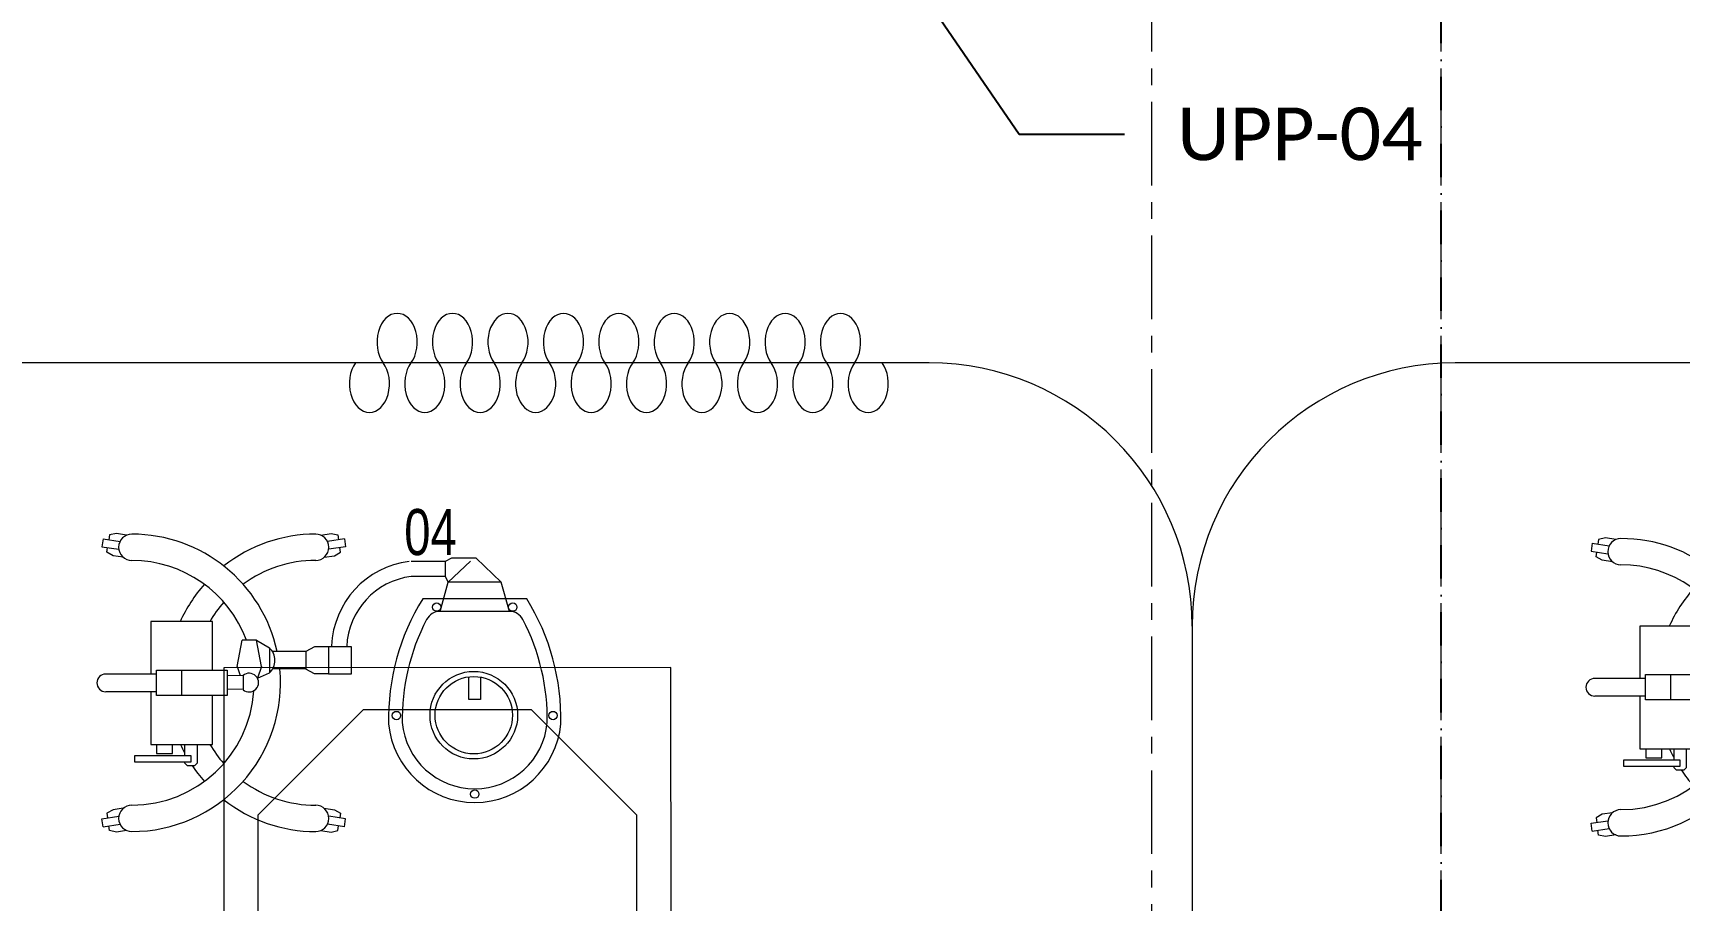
# Model space of a CAD drawing. Header units: millimetres. Extents: x 26027 to 581921, y 7230 to 233891.
# Drawn here: x 478123 to 481251, y 138740 to 140387 of the extents above; entities that cross this region are included whole.
import ezdxf
from ezdxf import colors
from ezdxf.entities.mleader import LeaderData, LeaderLine
from ezdxf.math import Vec2, Vec3

# ---------------------------------------------------------------- set-up
doc = ezdxf.new("R2010")
doc.units = ezdxf.units.MM
doc.header["$LTSCALE"] = 5
doc.linetypes.add('CENTER', pattern=[50.8, 31.75, -6.35, 6.35, -6.35])
doc.linetypes.add('DASHDOT', pattern=[25.4, 12.7, -6.35, 0, -6.35])
doc.layers.get('0').update_dxf_attribs({"color": 252})
doc.layers.add('axes', color=252, linetype='Continuous')
doc.layers.add('E-POWR', color=7, linetype='Continuous', lineweight=30, true_color=0x4e7e3e)
doc.layers.add('Medical Equipment and Furniture', color=252, linetype='Continuous', lineweight=0)
doc.layers.add('Medical Equipment and Furniture1', color=252, linetype='Continuous', lineweight=5)
doc.styles.get("Standard").update_dxf_attribs({"font": 'calibri.ttf'})
doc.styles.add('X3G_ENTITY_257CFD', font='swisscl.ttf', dxfattribs={"height": 200})

# ---------------------------------------------------------------- blocks, each defined once
blk = doc.blocks.new('HF16786E-P')
at = {"layer": 'Medical Equipment and Furniture1'}
for p, q in [((0, 0.425), (-2.14, 0.425)), ((-2.14, 0.425), (-2.14, -0.425)), ((-1.86, 0.36), (-2.06, 0.16)), ((-0.28, 0.36), (-1.86, 0.36)), ((-2.06, 0.16), (-2.06, -0.16)), ((-2.06, -0.16), (-1.86, -0.36)), ((-1.86, -0.36), (-0.28, -0.36)), ((-2.14, -0.425), (0, -0.425))]:
    blk.add_line(p, q, dxfattribs=at)
blk = doc.blocks.new('mobile light')
at = {"layer": 'Medical Equipment and Furniture'}
for p, q in [((1885.1, -497.29), (1883.78, -497.56)), ((1887.04, -497.59), (1885.1, -497.29)), ((1923.94, -497.59), (1925.88, -497.29)), ((1925.88, -497.29), (1927.2, -497.56)), ((1882.58, -498.29), (1882.35, -499.8)), ((1882.35, -499.8), (1885.55, -500.28)), ((1882.58, -498.29), (1885.78, -498.78)), ((1883.28, -500.85), (1883.42, -499.96)), ((1883.78, -497.56), (1883.65, -498.45)), ((1928.41, -498.29), (1925.2, -498.78)), ((1928.63, -499.8), (1925.43, -500.28)), ((1927.2, -497.56), (1927.33, -498.45)), ((1927.7, -500.85), (1927.56, -499.96)), ((1928.41, -498.29), (1928.63, -499.8)), ((1884.47, -501.5), (1883.28, -500.85)), ((1886.4, -501.79), (1884.47, -501.5)), ((1924.58, -501.79), (1926.52, -501.5)), ((1926.52, -501.5), (1927.7, -500.85)), ((1947.59, -502.62), (1941.09, -502.62)), ((1948.76, -501.94), (1947.59, -502.62)), ((1947.59, -502.62), (1947.59, -505.45)), ((1948.15, -506.5), (1952.41, -502.55)), ((1953.47, -501.94), (1948.76, -501.94)), ((1958.23, -506.5), (1953.47, -501.94)), ((1947.59, -505.45), (1941.09, -505.45)), ((1946.6, -512.08), (1948.15, -506.5)), ((1947.59, -505.45), (1948.15, -506.5)), ((1958.23, -506.5), (1948.15, -506.5)), ((1959.78, -512.08), (1958.23, -506.5)), ((1963.08, -509.67), (1943.3, -509.67)), ((1959.78, -512.08), (1946.6, -512.08)), ((1908.01, -522.53), (1909, -517.55)), ((1911.69, -517.55), (1909, -517.55)), ((1912.69, -522.53), (1911.69, -517.55)), ((1911.69, -517.55), (1914.17, -518.99)), ((1914.17, -518.99), (1914.17, -523.77)), ((1922.73, -518.8), (1921.08, -519.69)), ((1925.38, -518.8), (1922.73, -518.8)), ((1921.08, -519.69), (1914.74, -519.69)), ((1921.08, -519.69), (1921.08, -523.01)), ((1921.08, -519.69), (1921.08, -523.01)), ((1892.68, -523.97), (1883.05, -523.97)), ((1892.68, -528.06), (1892.68, -523.24)), ((1892.68, -523.24), (1906.16, -523.24)), ((1897.5, -528.06), (1897.5, -523.24)), ((1906.16, -523.24), (1906.16, -528.06)), ((1909.15, -524.25), (1906.16, -524.32)), ((1908.01, -522.53), (1908.62, -524.28)), ((1909.15, -524.25), (1909.15, -526.94)), ((1912.69, -522.53), (1911.9, -524.78)), ((1911.9, -524.78), (1914.17, -523.77)), ((1921.08, -523.01), (1914.77, -523.01)), ((1922.73, -523.93), (1921.08, -523.04)), ((1925.38, -523.93), (1922.73, -523.93)), ((1892.68, -527.34), (1883.05, -527.34)), ((1906.16, -528.06), (1892.68, -528.06)), ((1909.15, -526.94), (1906.16, -526.87)), ((1884.47, -549.77), (1883.28, -550.42)), ((1883.28, -550.42), (1883.42, -551.31)), ((1886.4, -549.48), (1884.47, -549.77)), ((1924.58, -549.48), (1926.52, -549.77)), ((1926.52, -549.77), (1927.7, -550.42)), ((1927.7, -550.42), (1927.56, -551.31)), ((1882.35, -551.47), (1885.55, -550.99)), ((1882.58, -552.98), (1882.35, -551.47)), ((1882.58, -552.98), (1885.78, -552.5)), ((1883.78, -553.71), (1883.65, -552.82)), ((1885.1, -553.98), (1883.78, -553.71)), ((1887.04, -553.69), (1885.1, -553.98)), ((1923.94, -553.69), (1925.88, -553.98)), ((1928.41, -552.98), (1925.2, -552.5)), ((1928.63, -551.47), (1925.43, -550.99)), ((1925.88, -553.98), (1927.2, -553.71)), ((1927.2, -553.71), (1927.33, -552.82)), ((1928.41, -552.98), (1928.63, -551.47))]:
    blk.add_line(p, q, dxfattribs=at)
for points in [[(1903.33, -523.24), (1903.33, -514.02), (1891.61, -514.02), (1891.61, -523.97)], [(1954.27, -524.55), (1954.27, -528.82), (1952.05, -528.82), (1952.05, -524.5)], [(1891.61, -527.34), (1891.61, -537.34), (1903.33, -537.34), (1903.33, -528.06)], [(1892.74, -537.34), (1892.74, -539.04), (1895.76, -539.04), (1895.76, -537.34)], [(1898.05, -537.34), (1898.05, -539.5)], [(1898.05, -540.63), (1898.05, -540.87), (1898.53, -541.35), (1900.02, -541.35), (1900.5, -540.87), (1900.5, -537.34)]]:
    blk.add_lwpolyline(points, dxfattribs=at)
for points in [[(1929.78, -518.8), (1925.38, -518.8), (1925.38, -523.93), (1929.78, -523.93)], [(1899.3, -539.5), (1888.5, -539.5), (1888.5, -540.63), (1899.3, -540.63)]]:
    blk.add_lwpolyline(points, close=True, dxfattribs=at)
for centre, radius in [((1945.96, -511.25), 0.793), ((1960.42, -511.25), 0.793), ((1953.01, -531.79), 8.32), ((1953.01, -531.79), 7.35), ((1938.31, -531.85), 0.793), ((1968.07, -531.85), 0.793), ((1953.19, -546.77), 0.793)]:
    blk.add_circle(centre, radius, dxfattribs=at)
for centre, radius, start, end in [((1888.02, -499.89), 2.5, 90, 270), ((1888.02, -525.64), 28.25, 12.1463, 90), ((1922.96, -525.64), 28.25, 90, 128.2073), ((1922.96, -499.89), 2.5, 270, 90), ((1888.02, -525.64), 23.25, 20.3387, 90), ((1922.96, -525.64), 23.25, 90, 126.3743), ((1942.82, -519.31), 16.86, 97.1293, 177.6115), ((1942.82, -519.31), 13.97, 97.1293, 177.6115), ((1922.96, -525.64), 28.25, 138.4974, 155.7305), ((1980.13, -532.49), 43.32, 148.2167, 181.2501), ((1926.25, -532.49), 43.32, 358.7499, 31.7833), ((1922.96, -525.64), 23.25, 138.7224, 150.0382), ((1946.6, -514.96), 2.89, 90, 152.4092), ((1959.78, -514.96), 2.89, 27.5908, 90), ((1980.13, -532.49), 40.72, 152.4092, 181.2501), ((1926.25, -532.49), 40.72, 358.7499, 27.5908), ((1911.94, -521.38), 3.27, 313.0112, 46.9888), ((1883.05, -525.65), 1.68, 90, 270), ((1888.02, -525.64), 28.25, 270, 5.3386), ((1910.32, -525.6), 1.78, 229.0673, 130.9327), ((1888.02, -525.64), 23.25, 270, 356.3184), ((1953.19, -531.93), 16.44, 185.2361, 354.7639), ((1953.19, -531.93), 13.84, 185.2361, 354.7639), ((1922.96, -525.64), 28.25, 204.483, 208.105), ((1922.96, -525.64), 23.25, 210.2349, 221.2776), ((1922.96, -525.64), 28.25, 213.7985, 221.5026), ((1922.96, -525.64), 23.25, 233.6257, 270), ((1888.02, -551.39), 2.5, 90, 270), ((1922.96, -525.64), 28.25, 231.7927, 270), ((1922.96, -551.39), 2.5, 270, 90)]:
    blk.add_arc(centre, radius, start, end, dxfattribs=at)
blk = doc.blocks.new('CURTAIN')
for centre, start, end in [((-0.3386, 0.0395), 313.5684, 226.4316), ((-0.1881, 0.0395), 313.5684, 226.4316), ((-0.0376, 0.0395), 313.5684, 226.4316), ((0.1129, 0.0395), 313.5684, 226.4316), ((0.2633, 0.0395), 313.5684, 226.4316), ((0.4138, 0.0395), 313.5684, 226.4316), ((0.5643, 0.0395), 313.5684, 226.4316), ((0.7148, 0.0395), 313.5684, 226.4316), ((0.8653, 0.0395), 313.5684, 226.4316), ((0.0376, -0.0395), 133.5684, 46.4316), ((0.1881, -0.0395), 133.5684, 46.4316), ((0.3386, -0.0395), 133.5684, 46.4316), ((0.4891, -0.0395), 133.5684, 46.4316), ((0.6396, -0.0395), 133.5684, 46.4316), ((0.79, -0.0395), 133.5684, 46.4316), ((0.9405, -0.0395), 133.5684, 46.4316), ((-0.4138, -0.0395), 133.5684, 46.4316), ((-0.2633, -0.0395), 133.5684, 46.4316), ((-0.1129, -0.0395), 133.5684, 46.4316)]:
    blk.add_arc(centre, 0.0546, start, end)

msp = doc.modelspace()

# ---------------------------------------------------------------- linework, layer by layer
at = {"layer": 'axes', "linetype": 'CENTER', "lineweight": 0}
for p, q in [((480248.8, 120285.6, 0), (480248.8, 230811.1, 0)), ((480798.8, 120285.6, 0), (480798.8, 230811.1, 0))]:
    msp.add_line(p, q, dxfattribs=at)
at = {"layer": 'axes', "linetype": 'DASHDOT'}
msp.add_line((480798.8, 120285.6, 0), (480798.8, 230811.1, 0), dxfattribs=at)
at = {"layer": 'Medical Equipment and Furniture'}
for p, q in [((479825.8, 139760.3, 2.4), (477995.8, 139760.3, 2.4)), ((482655.8, 139760.3, 2.4), (480825.8, 139760.3, 2.4)), ((480325.8, 139260.3, 2.4), (480325.8, 136760.3, 2.4)), ((480325.8, 139260.3, 2.4), (480325.8, 136760.3, 2.4))]:
    msp.add_line(p, q, dxfattribs=at)
for centre, start, end in [((479825.8, 139260.3, 2.4), 0, 90), ((480825.8, 139260.3, 2.4), 90, 180)]:
    msp.add_arc(centre, 500, start, end, dxfattribs=at)

# ---------------------------------------------------------------- block references
at = {"layer": 'Medical Equipment and Furniture', "extrusion": (6.38299e-11, 1.26698e-09, -1), "xscale": -699.9999999767327, "yscale": 1000, "zscale": 1000, "rotation": 0.01407011184905826}
msp.add_blockref('CURTAIN', (-479051.8, 139760.3, -2.4), dxfattribs=at)
at = {"layer": 'Medical Equipment and Furniture', "xscale": 10, "yscale": 10, "zscale": 10}
for p in [(459430.4, 144409, 2.4), (462260.4, 144400.6, 2.4)]:
    msp.add_blockref('mobile light', p, dxfattribs=at)
at = {"layer": 'Medical Equipment and Furniture', "lineweight": 0, "xscale": 1000, "yscale": 1000, "zscale": 1000, "rotation": 270.0149936594165}
msp.add_blockref('HF16786E-P', (478910.8, 137041.4, 2.4), dxfattribs=at)

# ---------------------------------------------------------------- texts
at = {"layer": 'Medical Equipment and Furniture', "insert": (478878.2, 139482.7, 2.4), "char_height": 87.47, "attachment_point": 2, "style": 'X3G_ENTITY_257CFD'}
msp.add_mtext('04', dxfattribs=at)

# ---------------------------------------------------------------- leaders
at = {"layer": 'E-POWR'}
ml = msp.add_multileader_mtext('Standard', dxfattribs=at)
ml.set_content('UPP-04', color=256)
ml.set_leader_properties()
ml.build(insert=Vec2(0, 0))
ml.multileader.update_dxf_attribs({"text_right_attachment_type": 6, "dogleg_length": 200, "arrow_head_size": 200})
ctx = ml.context
ctx.base_point, ctx.char_height, ctx.arrow_head_size, ctx.landing_gap_size, ctx.plane_origin = Vec3(480197.2, 140194.7, 2.4), 100, 200, 100, Vec3(479471.2, 142432.3, 2.4)
ctx.right_attachment = 6
notes = []
notes.append((ctx, [(0, (1, 1, 0), (479997.2, 140194.7, 2.4), (1, 0), 200, [(0, [(478339.4, 142607.5, 2.4)], 0, [])])]))
ctx.mtext.insert, ctx.mtext.width, ctx.mtext.flow_direction = Vec3(480297.2, 140245.4, 2.4), 868.262, 5
for ctx, leaders in notes:
    for number, flags, end, landing, length, lines in leaders:
        leader = LeaderData()
        leader.index, (leader.has_last_leader_line, leader.has_dogleg_vector, leader.attachment_direction) = number, flags
        leader.last_leader_point, leader.dogleg_vector, leader.dogleg_length = Vec3(end), Vec3(landing), length
        for number, points, colour, breaks in lines:
            line = LeaderLine()
            line.index, line.vertices, line.color, line.breaks = number, Vec3.list(points), colors.encode_raw_color(colour), breaks
            leader.lines.append(line)
        ctx.leaders.append(leader)

doc.saveas('drawing.dxf')
